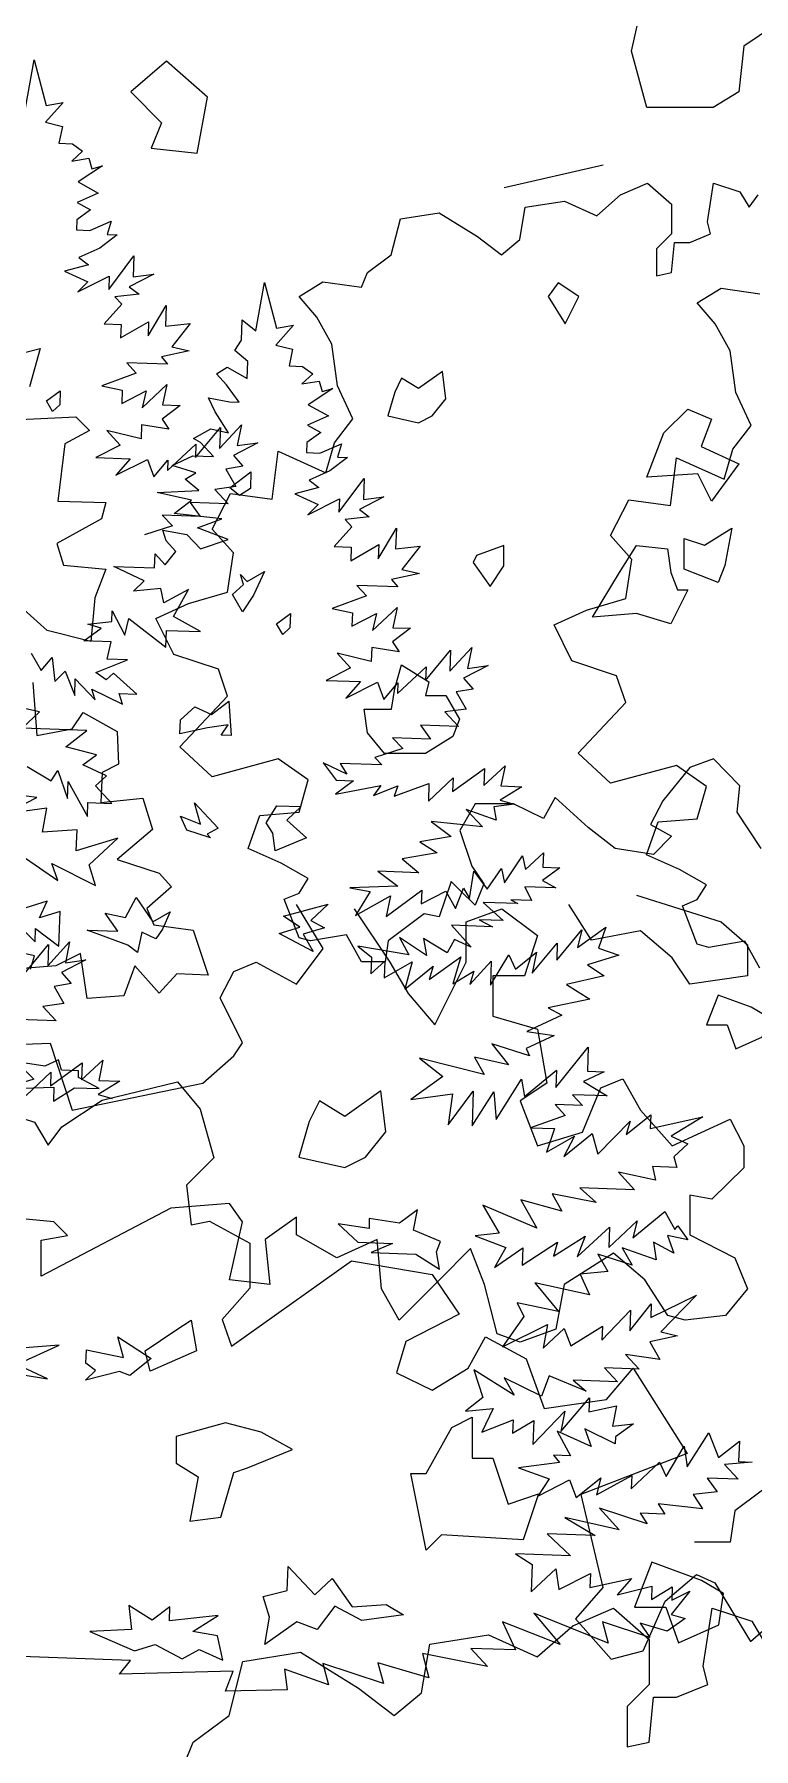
# Model space of a CAD drawing. Header units: inches. Extents: x -11 to 128, y 7 to 56.
# Drawn here: x 22.366 to 22.616, y 22.792 to 23.388 of the extents above; entities that cross this region are included whole.
import ezdxf

# ---------------------------------------------------------------- set-up
doc = ezdxf.new("R2010")
doc.units = ezdxf.units.IN
doc.header["$MEASUREMENT"] = 0
doc.layers.add('CAY', color=94, linetype='Continuous')
doc.layers.add('CAY-3', color=61, linetype='Continuous')
picture_1 = doc.add_image_def('image1.jpg', size_in_pixel=(1680, 1093))

# ---------------------------------------------------------------- blocks, each defined once
blk = doc.blocks.new('A$C76451831')
at = {"layer": 'CAY'}
for p, q in [((2603.3, 1761.2), (2622.6, 1784.5)), ((2622.1, 1768.2), (2639, 1786.7)), ((2622.6, 1784.5), (2622.1, 1768.2)), ((2639, 1786.7), (2635.8, 1770.5)), ((2651.7, 1772.6), (2632.8, 1762.9)), ((2635.8, 1770.5), (2651.7, 1772.6)), ((2640.2, 1754.5), (2627, 1752.2)), ((2632.8, 1762.9), (2640.2, 1754.5)), ((2627, 1752.2), (2634.6, 1738.8)), ((2628.7, 1725.4), (2599.3, 1726.4)), ((2634.6, 1738.8), (2618.3, 1736.6)), ((2618.3, 1736.6), (2628.7, 1725.4)), ((2624.3, 1675.2), (2648.9, 1693)), ((2648.4, 1679.8), (2664.8, 1695.1)), ((2648.9, 1693), (2648.4, 1679.8)), ((2664.8, 1695.1), (2661.6, 1679.4)), ((2605.4, 1667.7), (2624.6, 1685.6)), ((2624.6, 1685.6), (2624.3, 1675.2)), ((2677.9, 1678.8), (2661.2, 1668.5)), ((2661.6, 1679.4), (2677.9, 1678.8)), ((2664.3, 1664.1), (2722.6, 1678.3)), ((2722.6, 1678.3), (2740.3, 1657)), ((2633, 1643.5), (2664.3, 1664.1)), ((2661.2, 1668.5), (2672, 1665.4)), ((2581.1, 1657), (2611.8, 1647)), ((2611.8, 1647), (2622.4, 1629.3)), ((2740.3, 1657), (2750.9, 1619.3)), ((2622.4, 1629.3), (2633, 1643.5)), ((2750.9, 1619.3), (2729.7, 1598.1)), ((2729.7, 1598.1), (2733.2, 1567.4)), ((2733.2, 1567.4), (2747.4, 1570.3)), ((2747.4, 1570.3), (2778.6, 1553.2)), ((2778.6, 1553.2), (2778.6, 1518.4)), ((2764.5, 1473.6), (2857.6, 1539.7)), ((2857.6, 1539.7), (2920.1, 1529)), ((2920.1, 1529), (2940.8, 1498.4)), ((2778.6, 1518.4), (2757.4, 1494.2)), ((2757.4, 1494.2), (2764.5, 1473.6)), ((2940.8, 1498.4), (2899.5, 1477.1)), ((2899.5, 1477.1), (2892.4, 1452.9)), ((2947.9, 1456.5), (2961.4, 1480.7)), ((2961.4, 1480.7), (2992.7, 1463.6)), ((2992.7, 1463.6), (3006.8, 1425.2)), ((2892.4, 1452.9), (2920.1, 1439.4)), ((2920.1, 1439.4), (2947.9, 1456.5)), ((3055.2, 1432.3), (3075.8, 1456.5)), ((3075.8, 1456.5), (3117.7, 1390.4)), ((3006.8, 1425.2), (3055.2, 1432.3)), ((3117.7, 1390.4), (3035.1, 1358.6)), ((3035.1, 1358.6), (3052.2, 1286.6)), ((1732.8, 1302.8), (1656.2, 1285.1)), ((5943, 1269.4), (5949.7, 1306.8)), ((5949.7, 1306.8), (5958.9, 1271.5)), ((3052.2, 1286.6), (3031, 1262.4)), ((5972.1, 1273.8), (5958.5, 1258.4)), ((5958.9, 1271.5), (5972.1, 1273.8)), ((5958.5, 1258.4), (5971.5, 1255.2)), ((5971.5, 1255.2), (5968.8, 1242.2)), ((5968.8, 1242.2), (5979.2, 1241.8)), ((5987.1, 1236.1), (5978.7, 1228.2)), ((5979.2, 1241.8), (5987.1, 1236.1)), ((5978.7, 1228.2), (5991.9, 1230.5)), ((6002.6, 1224.7), (5983.6, 1212.2)), ((5991.9, 1230.5), (5994.4, 1222.3)), ((5994.4, 1222.3), (6002.6, 1224.7)), ((5983.6, 1212.2), (5999.1, 1203.5)), ((5999.1, 1203.5), (5983, 1196.4)), ((5983, 1196.4), (5993.3, 1190.6)), ((5982.6, 1182.8), (5982.3, 1175.1)), ((5993.3, 1190.6), (5982.6, 1182.8)), ((5992.7, 1174.7), (6009.3, 1181.8)), ((6009.3, 1181.8), (6006.2, 1171.5)), ((5982.3, 1175.1), (5992.7, 1174.7)), ((6013.9, 1171.3), (6000.4, 1160.8)), ((6006.2, 1171.5), (6013.9, 1171.3)), ((6000.4, 1160.8), (5984.3, 1153.7)), ((5991.8, 1148), (5973, 1143.2)), ((5973, 1143.2), (5991.3, 1134.9)), ((5984.3, 1153.7), (5991.8, 1148)), ((6007.4, 1128.9), (6026.9, 1154.9)), ((6026.9, 1154.9), (6026.3, 1138.6)), ((5983.3, 1127), (6007.8, 1139.3)), ((5991.3, 1134.9), (5983.3, 1127)), ((6007.8, 1139.3), (6007.4, 1128.9)), ((6042.3, 1140.8), (6023.3, 1131)), ((6023.3, 1131), (6030.9, 1125.3)), ((6026.3, 1138.6), (6042.3, 1140.8)), ((6017.4, 1117.6), (6003.8, 1102.2)), ((6030.9, 1125.3), (6012.2, 1123.3)), ((6012.2, 1123.3), (6017.4, 1117.6)), ((6037.9, 1092.9), (6051.8, 1116.4)), ((6051.8, 1116.4), (6051.3, 1100.6)), ((6003.8, 1102.2), (6016.9, 1101.8)), ((6016.5, 1091.4), (6038.3, 1103.8)), ((6038.3, 1103.8), (6037.9, 1092.9)), ((6051.3, 1100.6), (6070.4, 1102.6)), ((6070.4, 1102.6), (6056.2, 1084.5)), ((6016.9, 1101.8), (6016.5, 1091.4)), ((6069.6, 1081.4), (6048.2, 1076.7)), ((6048.2, 1076.7), (6053, 1071.1)), ((6056.2, 1084.5), (6069.6, 1081.4)), ((6028.7, 1064.2), (6002.1, 1054.3)), ((6053, 1071.1), (6021.3, 1072.2)), ((6021.3, 1072.2), (6028.7, 1064.2)), ((6002.1, 1054.3), (6017.8, 1051)), ((6017.8, 1051), (6017.5, 1040.6)), ((6017.5, 1040.6), (6036.4, 1050.3)), ((6033.2, 1037.3), (6052.4, 1055.2)), ((6036.4, 1050.3), (6033.2, 1037.3)), ((6052.4, 1055.2), (6049.1, 1039.5)), ((6062.7, 1039), (6048.8, 1028.6)), ((6049.1, 1039.5), (6062.7, 1039)), ((6032.8, 1024.2), (6032.4, 1013.3)), ((6053.9, 1020.7), (6032.8, 1024.2)), ((6048.8, 1028.6), (6053.9, 1020.7)), ((6093.3, 1005.7), (6110.2, 1024.2)), ((6110.2, 1024.2), (6107, 1008)), ((6005.9, 1019.7), (6016.3, 1008.4)), ((6032.4, 1013.3), (6005.9, 1019.7)), ((6074.5, 998.7), (6093.9, 1022)), ((6093.9, 1022), (6093.3, 1005.7)), ((6122.9, 1010.1), (6104, 1000.4)), ((6107, 1008), (6122.9, 1010.1)), ((6016.3, 1008.4), (5997.4, 998.7)), ((5997.4, 998.7), (6024.1, 997.7)), ((6024.1, 997.7), (6012.8, 985)), ((6012.8, 985), (6037.3, 997.3)), ((6037.3, 997.3), (6042.2, 983.9)), ((6042.2, 983.9), (6053.1, 996.7)), ((6052.8, 988.6), (6074.8, 1009.1)), ((6053.1, 996.7), (6052.8, 988.6)), ((6074.8, 1009.1), (6074.5, 998.7)), ((6104, 1000.4), (6111.4, 992)), ((6111.4, 992), (6098.2, 989.7)), ((6098.2, 989.7), (6105.9, 976.3)), ((6105.9, 976.3), (6089.5, 974.1)), ((6089.5, 974.1), (6099.9, 962.9)), ((6070.5, 963.9), (6078.3, 953.2)), ((6099.9, 962.9), (6070.5, 963.9)), ((6056.8, 945.8), (6035.2, 938.9)), ((6078.3, 953.2), (6048.9, 954.2)), ((6048.9, 954.2), (6056.8, 945.8))]:
    blk.add_line(p, q, dxfattribs=at)
for points in [[(2721.4, 1485.8), (2733.3, 1493.7), (2737.3, 1469.9), (2701.6, 1454.1), (2697.7, 1469.9)], [(1754.8, 1391.1), (1762.7, 1426.7), (1814.2, 1414.8), (1822.1, 1442.6), (1818.1, 1470.3), (1841.9, 1478.2), (1877.5, 1466.3), (1865.7, 1410.9), (1841.9, 1395), (1837.9, 1359.4), (1818.1, 1347.5), (1766.7, 1347.5)], [(2935.2, 1410.5), (2951, 1418.5), (2951, 1386.8), (2966.9, 1386.8), (2978.8, 1351.1), (3002.5, 1359.1), (2990.6, 1323.4), (2927.3, 1327.4), (2915.4, 1315.5), (2903.5, 1374.9), (2915.4, 1374.9)], [(1418.3, 1311.9), (1426.2, 1355.4), (1394.5, 1383.2), (1366.8, 1359.4), (1390.6, 1335.6), (1382.7, 1315.8)], [(1443.6, 1052.7), (1459.9, 1065.3), (1459.5, 1052.2), (1451.1, 1047)], [(1795.5, 989.9), (1795.5, 1013.7), (1811.3, 1008.4), (1832.5, 1021.6), (1827.2, 992.6), (1821.9, 979.4)], [(1445.7, 970.1), (1454.1, 978), (1451.7, 985.8), (1456.9, 980.2), (1470.4, 987.9), (1462, 969.6), (1453.4, 956.7)], [(1444.6, 860.9), (1436.9, 861.2), (1442.2, 869.2), (1426.3, 867), (1404.8, 862.3), (1405.2, 873.2), (1416.4, 883.2), (1429.3, 877.3), (1442.8, 887.7)], [(1428.7, 781.7), (1410.3, 787.8), (1405.3, 798.4), (1420.9, 792.4), (1416.1, 808.9), (1434.4, 789.2), (1426.1, 784.5)], [(1476.9, 785.4), (1471.7, 793.3), (1479.9, 806.6), (1498.9, 806), (1487.6, 795.5), (1503, 781.8), (1478.7, 771.8)], [(1364.6, 698.7), (1332.9, 710.2), (1356.9, 709.4), (1346.9, 723.3), (1362.7, 720.1), (1370.9, 735.6), (1383.8, 716.6), (1397.3, 724.3), (1391.3, 710.9), (1386.1, 703.4), (1375.4, 708.7), (1372.1, 693)], [(1485.1, 721.2), (1519.8, 730.4), (1506.2, 717.8), (1516.9, 712), (1500.4, 707.1), (1508.1, 693.7), (1481.9, 707.7), (1497.9, 712.6)], [(1313.2, 601.7), (1310.8, 609.9), (1300.2, 604.8), (1278.6, 608.3), (1291.7, 594.7), (1267.4, 587.4), (1307.3, 588.7), (1306.9, 577.9), (1323.2, 588.2), (1342.2, 587.5), (1326.2, 596.2), (1326.3, 601.2)], [(1603.8, 461), (1606.8, 469), (1585.8, 477.9), (1589, 493.7), (1575.1, 483.3), (1551.6, 486.8), (1551.4, 479.1), (1527.5, 482.7), (1542.8, 468.5), (1569.5, 467.6), (1553, 460.5), (1587.8, 459.2), (1606, 447.7)], [(1332, 374.8), (1332.4, 385.2), (1361.2, 379.2), (1356.8, 395.2), (1382.5, 378.5), (1366.1, 365.4), (1358.1, 368.4), (1331.6, 361.7), (1339.5, 369.1)], [(1474.2, 178.1), (1469.4, 194.1), (1488.1, 198.9), (1488.8, 217.4), (1509.3, 195.4), (1522.9, 208.1), (1538.4, 186.2), (1564.8, 188), (1578.1, 179.9), (1545.8, 175.6), (1524.8, 186.7), (1511.1, 168.6), (1495.4, 174.6), (1470.8, 156.9)], [(1809, 206.5), (1770.6, 220.7), (1757.1, 185.9), (1781.3, 185.9), (1791.3, 158.2), (1822.5, 172.3), (1826.1, 196.5)], [(1438.2, 144.9), (1433.9, 163.6), (1414.9, 167), (1434.4, 179.5), (1396.7, 175.3), (1397, 186.2), (1383.5, 175.8), (1365.4, 187.3), (1367.4, 168.6), (1335.2, 167), (1369.6, 152.2), (1385.6, 157.1), (1406.5, 146), (1419.9, 153.2)]]:
    blk.add_lwpolyline(points, close=True, dxfattribs=at)
for points in [[(1258.8, 1151.1), (1296.7, 1160.6), (1288.3, 1131.1)], [(1280.9, 1105.7), (1324.2, 1107.9), (1334.7, 1097.3), (1315.7, 1086.8), (1310.4, 1042.5), (1347.4, 1041.4), (1344.2, 1028.7), (1309.4, 1009.8), (1314.7, 992.9), (1347.4, 989.7), (1338.9, 967.6), (1335.8, 933.8), (1302, 942.3), (1263, 977.1)], [(1854.1, 680.8), (1842.7, 701.7), (1814.8, 696.9), (1805.7, 699.3), (1794.3, 729.2), (1805.7, 733.9), (1812.8, 745.3), (1792, 757.1), (1766.4, 768.5), (1775.5, 794.1), (1805.7, 796.4), (1812.8, 821.6), (1789.6, 837.7), (1738.5, 824), (1713.4, 847.2), (1750.3, 886.5), (1743.2, 907.3), (1708.6, 918.7), (1694.9, 946.6), (1720, 958), (1750.3, 967.1), (1755, 997.4), (1738.5, 1015.9), (1752.7, 1043.4), (1784.9, 1039.1), (1789.6, 1076), (1826.6, 1059.5), (1833.2, 1082.7), (1847.4, 1101.2), (1835.6, 1126.7), (1831.3, 1159), (1819.5, 1179.8), (1805.7, 1196), (1824.2, 1207.4), (1854.1, 1203)], [(1244, 372.4), (1302.2, 362.7), (1278.5, 373.9), (1311.2, 388.7), (1241.7, 383.4)], [(1289.2, 680), (1292.3, 690.3), (1263.1, 696.8)], [(1284.8, 709.2), (1292.7, 701.2), (1293, 711.6), (1311.1, 697.8), (1312.1, 724.6), (1296, 719.7), (1301.9, 732.6), (1263.9, 720.8)], [(1281.9, 768.2), (1310.2, 748.6), (1305.7, 761.9), (1339.5, 744.9), (1334.6, 760.9), (1356.7, 781.5), (1324.6, 771.7), (1325.2, 788), (1298.4, 786.2), (1301.7, 804.7), (1269.4, 800.4), (1293.9, 813.1), (1270, 816.2)], [(1286.5, 837), (1305.2, 825.9), (1310.4, 833.9), (1317.9, 812.3), (1318.3, 825.4), (1333.2, 798.2), (1333.6, 809), (1352.2, 808.4), (1339.5, 822), (1347.9, 829.8), (1329.6, 838.2), (1340.3, 846), (1316.5, 852.2), (1332.8, 864.8), (1282.6, 866.6), (1296.2, 879.2), (1266.9, 885.7)], [(1289.6, 924.8), (1297.3, 911.4), (1305.8, 921.5), (1307.9, 902.9), (1315.9, 910.7), (1323.4, 891.9), (1323.8, 905), (1339.1, 888.6), (1336.7, 896.9), (1360.3, 885.2), (1357.8, 893.4), (1371.4, 892.9), (1353.4, 909.4), (1347.8, 904.2), (1339.8, 909.9), (1364.2, 919.5), (1348.4, 920), (1351.5, 933.5), (1330.3, 934.3), (1343.8, 944.2), (1333.4, 947.3), (1352.1, 949.4), (1352.4, 957.5), (1362.1, 938.6), (1365.3, 951.6), (1394, 929.3), (1394.4, 942.4), (1420.7, 941.5), (1399.8, 953.1), (1411.4, 974), (1392.5, 963.8), (1390.1, 974.8), (1368.8, 972.8), (1377.2, 980.7), (1353.6, 991.9), (1385.3, 990.8), (1385.6, 1001.7), (1393.5, 993.3), (1401.6, 1003.4), (1394.2, 1011.8), (1391.7, 1020.1), (1410.2, 1016.7), (1420.7, 1005.5), (1442.2, 1012.9), (1418.5, 1021.8), (1437.3, 1028.9), (1400.3, 1032.9), (1413.8, 1043.3), (1387.3, 1049.2), (1419.5, 1050.8), (1409, 1059.4), (1417.3, 1064.5), (1398.9, 1070.1), (1415, 1077.7), (1430.9, 1077.2), (1420.8, 1088), (1415.5, 1090.9), (1428.9, 1098.6), (1442.4, 1095.4), (1432.1, 1111.6), (1427, 1122.6), (1443.2, 1119.4), (1450.9, 1119.1), (1441, 1132.6), (1433.1, 1141), (1441.4, 1146.2), (1457, 1137.5), (1457.5, 1150.6), (1447.3, 1159.1), (1452.6, 1167.1), (1453.1, 1182.9), (1463.7, 1174.4), (1470.5, 1211.8), (1479.7, 1176.6), (1492.9, 1178.8), (1479.2, 1163.4), (1492.2, 1160.3), (1489.5, 1147.2), (1499.9, 1146.8), (1507.9, 1141.1), (1499.4, 1133.3), (1512.7, 1135.5), (1515.1, 1127.3), (1523.3, 1129.7), (1504.3, 1117.2), (1519.9, 1108.5), (1503.8, 1101.4), (1514, 1095.6), (1503.3, 1087.8), (1503, 1080.1), (1513.4, 1079.7), (1530, 1086.9), (1526.9, 1076.5), (1534.6, 1076.3), (1521.1, 1065.9), (1505, 1058.7), (1512.5, 1053), (1493.8, 1048.2), (1512, 1039.9), (1504.1, 1032), (1528.5, 1044.3), (1528.1, 1033.9), (1547.6, 1060), (1547.1, 1043.7), (1563, 1045.8), (1544.1, 1036.1), (1551.6, 1030.3), (1532.9, 1028.3), (1538.2, 1022.7), (1524.5, 1007.3), (1537.6, 1006.8), (1537.3, 996.4), (1559, 1008.8), (1558.6, 997.9), (1572.6, 1021.5), (1572, 1005.6), (1591.1, 1007.7), (1576.9, 989.6), (1590.4, 986.4), (1568.9, 981.7), (1573.7, 976.1), (1542, 977.2), (1549.5, 969.2), (1522.8, 959.3), (1538.6, 956), (1538.2, 945.6), (1557.1, 955.4), (1554, 942.3), (1573.2, 960.2), (1569.9, 944.5), (1583.5, 944), (1569.5, 933.6), (1574.7, 925.7), (1553.5, 929.2), (1553.1, 918.3), (1526.6, 924.7), (1537.1, 913.4), (1518.2, 903.7), (1544.9, 902.7), (1533.5, 890), (1558, 902.3), (1563, 889), (1573.8, 901.7), (1573.5, 893.6), (1595.6, 914.1), (1595.2, 903.7), (1614.6, 927.1), (1614, 910.8), (1631, 929.2), (1627.7, 913), (1643.6, 915.2), (1624.7, 905.4), (1632.1, 897), (1618.9, 894.7), (1626.6, 881.3), (1610.2, 879.2), (1620.7, 867.9), (1591.3, 868.9), (1599.1, 858.2), (1569.6, 859.3), (1577.5, 850.8), (1556, 843.9), (1561.2, 838.3), (1529.1, 839.4), (1534.2, 831), (1515.9, 839.8), (1525.9, 826.3), (1539.5, 825.9), (1525.5, 815.5), (1560.6, 822.4), (1554.9, 814.4), (1573.8, 821.9), (1570.8, 813.9), (1597.8, 823.8), (1597.4, 810.2), (1616.6, 828.2), (1616.2, 817.7), (1640.9, 835.5), (1640.4, 822.3), (1656.8, 837.6), (1653.5, 821.9), (1669.8, 821.3), (1653.1, 811), (1663.9, 807.9), (1648, 805.8), (1649.9, 795.3), (1626.6, 803.8), (1639.3, 790.2), (1599.5, 794.3), (1615, 782.9), (1590.8, 778.7), (1604.1, 770.1), (1577.2, 765.6), (1590, 754.7), (1558.3, 755.8), (1573.8, 744.4), (1536.6, 743), (1552.3, 740.2), (1540.8, 721.6), (1568.1, 736.9), (1564.8, 720.7), (1592.2, 741.1), (1591.9, 730.6), (1610.8, 740.4), (1618.5, 727), (1624.5, 742.7), (1629.2, 734.8), (1632.6, 756), (1643, 742), (1654, 757.9), (1656.3, 747), (1670.2, 767.8), (1672.6, 757.3), (1686.6, 770), (1686.2, 759.1), (1699.3, 758.6), (1685.9, 748.7), (1696.1, 742.9), (1672.1, 743.7), (1677.2, 733.1), (1661.3, 733.7), (1666.6, 730.8), (1639.9, 731.7), (1655.3, 717.6), (1636.8, 718.2), (1647, 712.9), (1615.3, 714), (1630.6, 697.1), (1617.6, 703), (1611.9, 692.8), (1593.7, 703.8), (1595.9, 690.6), (1575.1, 704.5), (1582.3, 691.1), (1542.7, 697.9), (1553.3, 689.4), (1552.8, 676.3), (1563.6, 686.3), (1563.1, 673.2), (1584.9, 685.6), (1579.1, 664.5), (1601.1, 682.3), (1598, 672), (1622.6, 689.7), (1616.4, 668.6), (1632.6, 678.5), (1629.6, 668.1), (1646.1, 686.1), (1645.4, 667.6), (1659.8, 691.1), (1664.9, 680), (1681.2, 693.1), (1677.9, 676.9), (1697.3, 700.2), (1696.8, 687.1), (1716.2, 710.4), (1713, 696.9), (1734.9, 712.5), (1729.3, 696.4), (1745, 690.8), (1720.7, 683.5), (1733.6, 674.9), (1704.3, 668.2), (1722.5, 656.7), (1690.1, 650.1), (1700.8, 644.3), (1673.6, 631.7), (1694.8, 628.7), (1673.2, 618.6), (1675.7, 613), (1646.5, 622.2), (1659.6, 605.9), (1633, 611.8), (1640.7, 598.4), (1590.4, 611), (1608.5, 596.8), (1583.9, 579.1), (1616.2, 583.4), (1612.6, 559.5), (1632.1, 585.5), (1631.2, 558.8), (1648, 585), (1649.9, 563.6), (1669.6, 594.7), (1671.9, 581.4), (1696.6, 601.9), (1696.1, 588.3), (1721.2, 619.6), (1720.6, 601), (1733.7, 600.6), (1717.6, 593), (1735.8, 581.9), (1709.1, 582.8), (1716.9, 574.4), (1695.7, 575.2), (1703.5, 566.7), (1676.5, 557.2), (1695, 556.6), (1688.9, 538.2), (1710.7, 550.6), (1702.4, 535), (1724.3, 552.8), (1728.8, 536.8), (1753.7, 562.3), (1750.6, 551.9), (1769.7, 567.1), (1769.3, 556.7), (1810, 565.7), (1785.4, 550.7), (1798.4, 544.8), (1787.6, 534.8), (1790, 526.5), (1771, 527.2), (1773.4, 516.7), (1744.6, 522.7), (1757.2, 509.1), (1714.7, 510.6), (1727.4, 499.2), (1693.2, 505.9), (1700.9, 492.5), (1669.1, 501.3), (1681.4, 479.5), (1639.5, 497.3), (1652.3, 475.6), (1633.6, 473.5), (1657.4, 464.5), (1648.7, 449), (1670.5, 464.1), (1670, 450.9), (1697.4, 468.6), (1694.3, 457.8), (1718.8, 473.3), (1712.8, 457.1), (1737.7, 480.3), (1737.1, 464.5), (1759.1, 485), (1755.9, 472), (1780.7, 492.4), (1788.3, 478.5), (1790.7, 481.2), (1798.5, 470.5), (1782.7, 473.7), (1787.7, 460), (1771.7, 468.7), (1773.9, 455), (1747.5, 464.1), (1755.2, 450.7), (1728.8, 459.3), (1736.5, 445.9), (1715.1, 443.9), (1722.2, 427.8), (1680, 437), (1698.2, 415), (1666.3, 421.6), (1671.3, 411), (1654.7, 387.5), (1689.7, 404.9), (1686.3, 386.4), (1702.7, 401.7), (1707.7, 388.4), (1732.3, 403.4), (1731.9, 392.6), (1754, 415.8), (1753.4, 400), (1770, 420.7), (1769.7, 410.3), (1805.2, 427.6), (1777.4, 399.1), (1790.4, 396), (1769, 391.3), (1776.7, 377.8), (1750.1, 381.5), (1760.6, 370.2), (1733.8, 371.2), (1743.9, 360.4), (1709.5, 361.6), (1719.6, 353.1), (1691, 365), (1685, 349.3), (1656.1, 363.5), (1663.8, 350.1), (1632.7, 369.7), (1639.7, 348.2), (1626.2, 337.8), (1647.6, 339.7), (1638.8, 321.5), (1663.1, 331), (1662.7, 320.6), (1679, 330.5), (1678.3, 311.9), (1703.2, 337.8), (1700, 322), (1722.2, 348), (1721.8, 337.1), (1743.2, 341.8), (1740, 326.1), (1756.3, 327.8), (1742.4, 317.8), (1742.2, 312.4), (1718.6, 324.1), (1723.6, 310.3), (1697.2, 322.1), (1707.5, 303.2), (1694.3, 303.7), (1699.1, 298), (1667.2, 293.7), (1691, 285.2), (1682.3, 271.9), (1706.8, 284.6), (1711.8, 270.9), (1730.9, 286.1), (1727.7, 273), (1755, 287.9), (1754.6, 277.5), (1776.6, 298.1), (1781.7, 287), (1795.6, 310.5), (1797.8, 294.6), (1814.6, 320.8), (1822.1, 301.9), (1838.4, 314.5), (1837.8, 298.6), (1848.2, 298.3), (1826.8, 296.3), (1837.3, 285.1), (1813.3, 285.9), (1821.1, 275.2), (1802.5, 273.1), (1809.8, 262), (1775.5, 265.9), (1780.6, 258), (1761.6, 258.7), (1766.8, 250.4), (1730.1, 262.5), (1745.3, 245.7), (1703.1, 255.3), (1726.6, 241.3), (1689.5, 242.6), (1707.5, 225.7), (1664.9, 227.2), (1677.8, 219), (1677, 197.7), (1696.2, 215.6), (1698.4, 199.7), (1722.9, 212), (1722.5, 201.1), (1754.9, 208.2), (1743.6, 195.4), (1770.5, 202.2), (1770.2, 191.8), (1786.4, 201.6), (1786, 191.2), (1799.9, 198.4), (1785.6, 180.3), (1796.4, 177.2), (1782.5, 167.3), (1761.4, 173.5), (1769.1, 162.3), (1732.4, 174.5), (1736.8, 158), (1679.2, 181.3), (1699.6, 157), (1654.9, 174.5), (1665, 152.8), (1630.2, 154), (1643.3, 140), (1592.9, 149.9), (1597.7, 131.1), (1558.2, 142.9), (1562.6, 126.9), (1515.6, 142.2), (1520, 125.7), (1486, 137.8), (1488.1, 121.8), (1440.1, 120.8), (1446.1, 136.4), (1358.1, 134.1), (1366.6, 144.6), (1267.9, 148.1)], [(5963.8, 1034.3), (5959.1, 1042.6), (5969.8, 1050.4), (5969.4, 1039.5), (5963.8, 1034.3)], [(1484.5, 939.3), (1479.8, 947.6), (1490.5, 955.4), (1490.1, 944.5), (1484.5, 939.3)]]:
    blk.add_lwpolyline(points, dxfattribs=at)
at = {"layer": 'CAY-3'}
for p, q in [((3100.6, 1276), (3124.7, 1296.6)), ((3124.7, 1296.6), (3138.9, 1290.1)), ((3138.9, 1290.1), (3166.6, 1244.7)), ((3083.5, 1237.6), (3100.6, 1276)), ((3029.1, 1257), (3060.4, 1270.6)), ((3031, 1262.4), (3058.7, 1231.2)), ((3060.4, 1270.6), (3088.1, 1246.4)), ((3130, 1225.7), (3137, 1270.6)), ((3137, 1270.6), (3167.7, 1260.5)), ((3166.6, 1244.7), (3194.3, 1268.9)), ((2918.3, 1242.8), (2963.7, 1249.9)), ((2963.7, 1249.9), (3001.4, 1232.8)), ((3001.4, 1232.8), (3029.1, 1257)), ((3167.7, 1260.5), (3178.3, 1242.8)), ((2773.2, 1229.3), (2818.1, 1236.4)), ((2818.1, 1236.4), (2862.9, 1208.6)), ((2911.8, 1205.1), (2918.3, 1242.8)), ((3058.7, 1231.2), (3083.5, 1237.6)), ((3088.1, 1246.4), (3088.1, 1211.6)), ((2762.6, 1187.4), (2773.2, 1229.3)), ((3133.5, 1211.6), (3130, 1225.7)), ((2862.9, 1208.6), (2890.6, 1187.4)), ((3088.1, 1211.6), (3071, 1194.5)), ((3109.3, 1201.6), (3133.5, 1211.6)), ((2890.6, 1187.4), (2911.8, 1205.1)), ((3088.1, 1166.8), (3091.6, 1201.6)), ((3091.6, 1201.6), (3109.3, 1201.6)), ((2734.9, 1166.8), (2762.6, 1187.4)), ((3071, 1194.5), (3071, 1163.2)), ((2727.8, 1149.6), (2734.9, 1166.8)), ((3071, 1163.2), (3088.1, 1166.8)), ((6173.4, 618.5), (6152.8, 652.7)), ((6381.5, 625), (6363.8, 652.7)), ((6416.3, 659.8), (6481.8, 639.1)), ((6197.6, 649.2), (6225.3, 607.9)), ((6284.2, 639.1), (6312, 649.2)), ((6284.2, 607.9), (6284.2, 639.1)), ((6312, 649.2), (6339.7, 628.5)), ((6481.8, 639.1), (6502.4, 621.4)), ((6339.7, 628.5), (6329.6, 597.3)), ((6419.3, 632.1), (6381.5, 625)), ((6444, 611.4), (6419.3, 632.1)), ((6152.8, 590.8), (6173.4, 618.5)), ((6457.6, 590.8), (6444, 611.4)), ((6502.4, 621.4), (6502.4, 597.3)), ((6093.8, 580.2), (6104.4, 600.8)), ((6104.4, 600.8), (6121.5, 607.9)), ((6121.5, 607.9), (6152.8, 590.8)), ((6225.3, 607.9), (6239.4, 583.7)), ((6260.1, 559.5), (6284.2, 607.9)), ((6304.9, 597.3), (6304.9, 566)), ((6329.6, 597.3), (6304.9, 597.3)), ((6502.4, 597.3), (6457.6, 590.8)), ((6110.9, 545.4), (6093.8, 580.2)), ((6239.4, 583.7), (6260.1, 559.5)), ((6304.9, 566), (6339.7, 556)), ((5825.7, 539.8), (5961.9, 545.3)), ((5961.9, 545.3), (5979, 493.4)), ((6104.4, 535.3), (6110.9, 545.4)), ((6339.7, 556), (6346.7, 514.1)), ((6080.2, 514.1), (6104.4, 535.3)), ((5979, 493.4), (6080.2, 514.1)), ((6346.7, 514.1), (6326.1, 500.5)), ((6374.5, 476.3), (6388.6, 510.6)), ((6388.6, 510.6), (6405.7, 517.6)), ((6405.7, 517.6), (6419.3, 493.4)), ((6326.1, 500.5), (6339.7, 465.7)), ((6419.3, 493.4), (6444, 465.7)), ((6444, 465.7), (6488.8, 486.4)), ((6488.8, 486.4), (6499.5, 465.7)), ((6339.7, 465.7), (6374.5, 476.3)), ((6499.5, 465.7), (6499.5, 448.6)), ((6499.5, 448.6), (6474.7, 424.4)), ((6457.6, 427.4), (6457.6, 396.7)), ((6474.7, 424.4), (6457.6, 427.4)), ((6055.5, 417.4), (5954.9, 364.8)), ((6100.9, 420.9), (6055.5, 417.4)), ((6110.9, 406.7), (6100.9, 420.9)), ((5964.9, 406.7), (5927.1, 410.3)), ((5975.5, 396.1), (5964.9, 406.7)), ((6100.9, 361.9), (6110.9, 406.7)), ((6152.8, 410.3), (6128.6, 393.2)), ((6152.8, 396.7), (6152.8, 410.3)), ((5954.9, 392.6), (5975.5, 396.1)), ((5954.9, 364.8), (5954.9, 392.6)), ((6128.6, 393.2), (6132.1, 358.4)), ((6184, 379), (6152.8, 396.7)), ((6215.3, 393.2), (6184, 379)), ((6218.8, 354.8), (6215.3, 393.2)), ((6287.8, 386.1), (6263.6, 361.9)), ((6298.4, 358.4), (6287.8, 386.1)), ((6457.6, 396.7), (6492.4, 379)), ((6398.6, 382.6), (6360.3, 358.4)), ((6422.8, 361.9), (6398.6, 382.6)), ((6492.4, 379), (6502.4, 354.8)), ((6132.1, 358.4), (6100.9, 361.9)), ((6263.6, 361.9), (6232.4, 330.6)), ((6440.5, 334.2), (6422.8, 361.9)), ((6232.4, 330.6), (6218.8, 354.8)), ((6308.4, 320), (6298.4, 358.4)), ((6360.3, 358.4), (6353.8, 323.6)), ((6502.4, 354.8), (6485.3, 334.2)), ((6454.1, 330.6), (6440.5, 334.2)), ((6485.3, 334.2), (6454.1, 330.6)), ((6326.1, 313.5), (6308.4, 320)), ((6353.8, 323.6), (6326.1, 313.5)), ((1876.7, 291.7), (1834.8, 260.5)), ((1834.8, 260.5), (1831.3, 236.3)), ((1831.3, 236.3), (1803.5, 236.3))]:
    blk.add_line(p, q, dxfattribs=at)
for points in [[(6512.9, 696), (6494.4, 724), (6496.4, 744.4), (6475.9, 765.3), (6457.5, 758.6), (6436.6, 733), (6427.2, 714.5), (6443.3, 705.5), (6429.6, 691.3), (6399.7, 696), (6378.8, 712.2), (6353.3, 735.4), (6344.3, 719.2), (6321.1, 730.6), (6291.2, 730.6), (6279.4, 709.8), (6288.8, 682.3), (6297.9, 668.5), (6291.2, 652), (6279.4, 663.8), (6272.8, 670.4), (6263.3, 643), (6251.9, 645.3), (6224, 624.5), (6221.6, 608.3), (6203.1, 608.3), (6191.7, 629.2), (6163.8, 624.5), (6154.8, 626.8), (6143.4, 656.7), (6154.8, 661.4), (6161.9, 672.8), (6141, 684.6), (6115.5, 696), (6124.5, 721.6), (6154.8, 724), (6161.9, 749.1), (6138.7, 765.3), (6087.6, 751.5), (6062.4, 774.7), (6099.4, 814), (6092.3, 834.9), (6057.7, 846.3), (6043.9, 874.2), (6069.1, 885.6), (6099.4, 894.6), (6104.1, 924.9), (6087.6, 943.4), (6101.7, 970.9), (6134, 966.6), (6138.7, 1003.6), (6175.6, 987), (6182.3, 1010.2), (6196.5, 1028.7), (6184.7, 1054.3), (6180.3, 1086.5), (6168.5, 1107.4), (6154.8, 1123.5), (6173.3, 1134.9), (6203.1, 1130.6), (6207.9, 1142), (6226.3, 1155.7), (6233.4, 1183.7), (6263.3, 1188.4), (6293.2, 1169.9), (6311.6, 1155.7), (6325.8, 1167.5), (6330.1, 1192.7), (6360.4, 1197.4), (6385.5, 1186), (6404, 1202.1), (6424.8, 1211.2), (6443.3, 1195.1), (6443.3, 1171.9), (6431.9, 1160.5), (6431.9, 1139.6), (6443.3, 1142), (6445.7, 1165.2), (6457.5, 1165.2), (6473.6, 1171.9), (6471.2, 1181.3), (6475.9, 1211.2), (6496.4, 1204.5), (6503.5, 1192.7), (6510.5, 1202.1)], [(5948.5, 824.5), (5951.6, 783.4), (5979, 788.7), (5987.5, 801.3), (6013.8, 786.5), (6014.9, 761.2), (6002.2, 754.9), (6001.2, 731.7), (6033.9, 734.9), (6041.3, 710.6), (6013.8, 687.4), (6046.5, 676.9), (6056, 666.3), (6037, 649.4), (6042.3, 636.8), (6072.9, 632.6), (6084.5, 597.8), (6060.2, 598.8), (6046.5, 584), (6027.6, 605.1), (6019.1, 581.9), (5990.6, 579.8), (5985.4, 614.6), (5966.4, 605.1), (5941.1, 603)]]:
    blk.add_lwpolyline(points, dxfattribs=at)
for points in [[(6371.5, 1123.4), (6355.7, 1134), (6347.8, 1123.4), (6361, 1102.3)], [(6268.6, 1044.2), (6266, 1065.3), (6247.5, 1052.1), (6234.3, 1060.1), (6229, 1049.5), (6223.7, 1031), (6247.5, 1025.7), (6258, 1031)], [(6437.5, 1017.8), (6456, 1036.3), (6474.5, 1028.4), (6466.5, 1007.2), (6495.6, 994), (6474.5, 965), (6463.9, 986.1), (6424.3, 983.5)], [(6292.4, 922.8), (6289.7, 917.5), (6302.9, 899), (6313.5, 914.8), (6313.5, 930.7)], [(6403.2, 909.6), (6416.4, 930.7), (6440.2, 928), (6442.8, 909.6), (6448.1, 896.4), (6456, 896.4), (6442.8, 870), (6416.4, 877.9), (6382.1, 875.2)], [(6252.8, 814.5), (6268.6, 814.5), (6279.2, 796), (6273.9, 782.8), (6252.8, 769.6), (6221.1, 769.6), (6207.9, 785.5), (6205.3, 803.9), (6226.4, 803.9), (6229, 819.8), (6234.3, 838.3), (6255.4, 825.1)], [(1847.4, 650.5), (1821.8, 660), (1812.8, 636.8), (1828.9, 636.8), (1835.6, 618.3), (1856.4, 627.7), (1858.8, 643.8)], [(6222, 476.6), (6218.1, 508.3), (6190.4, 488.5), (6170.6, 500.4), (6162.6, 484.6), (6154.7, 456.8), (6190.4, 448.9), (6206.2, 456.8)], [(6125.5, 244), (6097.8, 251.1), (6059.5, 240.5), (6059.5, 219.9), (6076.6, 209.2), (6070.1, 175), (6094.3, 178), (6104.3, 212.8), (6114.9, 216.3), (6149.7, 230.5)]]:
    blk.add_lwpolyline(points, close=True, dxfattribs=at)

msp = doc.modelspace()

# ---------------------------------------------------------------- block references
at = {"layer": 'CAY', "xscale": 0.0004489089019145984, "yscale": 0.0004489089019145984, "zscale": 0.0004489089019145984}
for p in [(19.69482, 22.79263), (21.78568, 22.75783), (21.19327, 22.27055)]:
    msp.add_blockref('A$C76451831', p, dxfattribs=at)

# ---------------------------------------------------------------- pictures from other files: only their frames are drawn
image = msp.add_image(picture_1, insert=(12.49661, 7.37723), size_in_units=(74.4025, 48.40591))
image.dxf.flags = 6

doc.saveas('drawing.dxf')
